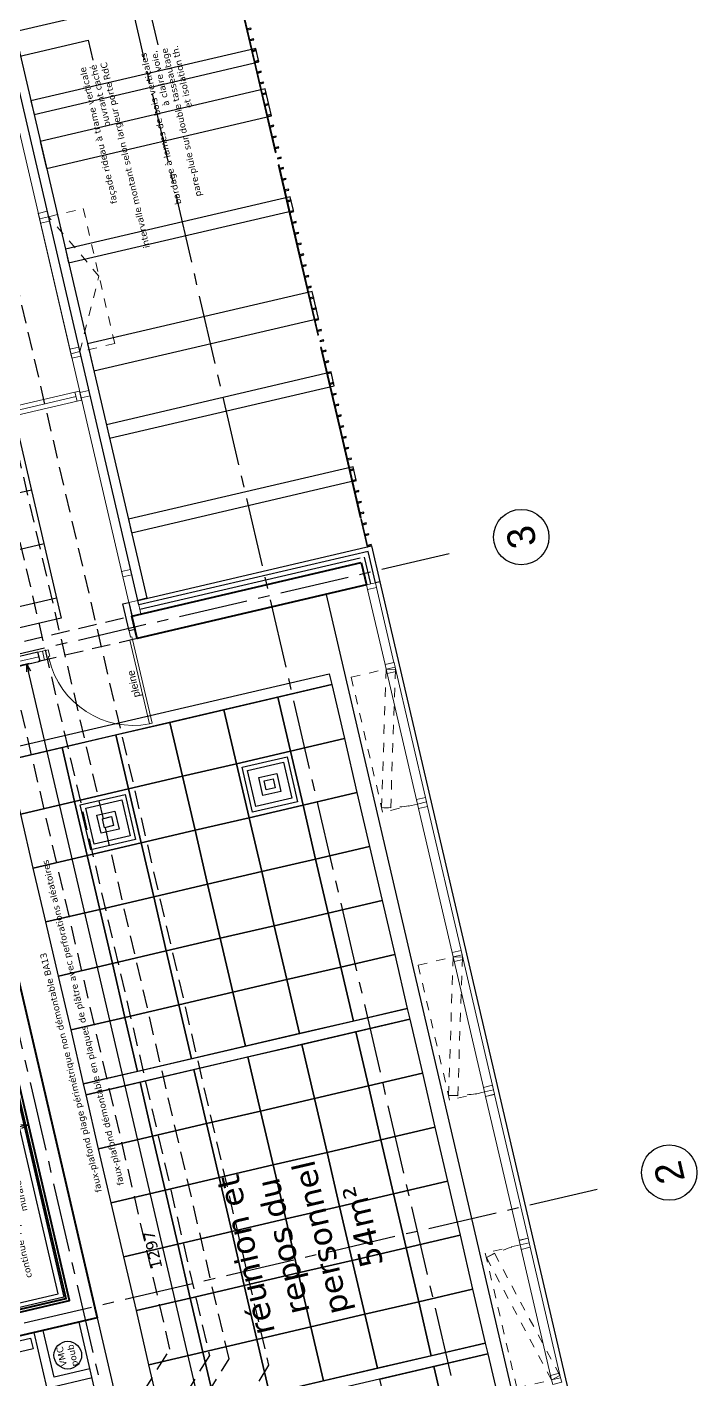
# Model space of a CAD drawing. Header units: metres. Extents: x 595893 to 596105, y 139631 to 139768.
# Drawn here: x 596093.96 to 596101.21, y 139675.59 to 139690.22 of the extents above; entities that cross this region are included whole.
import ezdxf
from ezdxf.enums import TextEntityAlignment as Align

# ---------------------------------------------------------------- set-up
doc = ezdxf.new("R2010")
doc.units = ezdxf.units.M
doc.header["$MEASUREMENT"] = 0
doc.header["$PDMODE"] = 3
doc.header["$PDSIZE"] = 0.1
for name, pattern in [('01', [0.15, 0.1, -0.05]), ('02', [0.28, 0.2, -0.08]), ('ACAD_ISO12W100', [21, 12, -3, 0, -3, 0, -3]), ('AXES2', [1.125, 0.75, -0.125, 0.125, -0.125])]:
    doc.linetypes.add(name, pattern=pattern)
for name, color, linetype in [('00-AXE-0.00', 14, 'AXES2'), ('01-CLOISON-0.25', 3, 'Continuous'), ('01-DOUBLAGE-0.0x', 6, 'Continuous'), ('01-ISOL-0.08', 43, 'ISOLATION'), ('01-MEN-VU-0.13', 163, 'Continuous'), ('02-VU-CACHE-01-0.10', 133, '01'), ('06-COT-50&100-0.20', 2, 'Continuous'), ('06-TXT-DETAILS-DIVERS-02.20', 2, 'Continuous'), ('06-TXT-DIVERS-0.20', 70, 'Continuous'), ('06-TXT-ETIQUETTES SURFACES', 210, 'Continuous'), ('07-CHAUFFAGE-0.13', 210, 'Continuous'), ('07-CTA-0.13', 163, 'Continuous'), ('07-ECLAIRAGE-0.13', 31, 'Continuous'), ('07-PLAFONDS-0.13', 5, 'Continuous'), ('07-REVETEMENTS-INTER-0.10', 10, 'Continuous'), ('08-VU-0.08', 56, 'Continuous'), ('08-VU-0.13', 44, 'Continuous')]:
    doc.layers.add(name, color=color, linetype=linetype)
doc.layers.add('01-BETON-0.40', color=4, linetype='Continuous', lineweight=40)
doc.layers.add('01-MEN-CP-0.15', color=2, linetype='Continuous', lineweight=18)
doc.styles.add('COT', font='verdana.ttf')
doc.styles.add('locaux 100', font='verdana.ttf', dxfattribs={"height": 0.22})
doc.styles.add('locaux 20', font='verdana.ttf', dxfattribs={"height": 0.07})
doc.styles.get("Standard").update_dxf_attribs({"font": 'arial.ttf'})
doc.linetypes.add('ISOLATION', pattern='A,0.0001,-0.1,[134,ltypeshp.shx,S=0.1,R=0,X=-0.1,Y=0],-0.2,[134,ltypeshp.shx,S=0.1,R=180,X=0.1,Y=0],-0.1', length=0.4001)
doc.dimstyles.new('COT50', dxfattribs={"dimtxt": 0.12, "dimasz": 0.08, "dimexe": 0.05, "dimexo": 0, "dimgap": 0.05, "dimtad": 1, "dimdec": 0, "dimlfac": 100, "dimzin": 0, "dimdsep": 46, "dimtxsty": 'COT', "dimblk": 'OPEN30', "dimcen": 0.04, "dimdle": 0.05, "dimclrd": 256, "dimclre": 256, "dimclrt": 6, "dimadec": 0, "dimazin": 0, "dimtm": 1e-09, "dimtfac": 1, "dimtdec": 0, "dimtmove": 1, "dimatfit": 0, "dimldrblk": 'OPEN30', "dimfxl": 0.05, "dimfxlon": 1, "dimtolj": 1, "dimtzin": 0, "dimlwd": -1, "dimlwe": -1, "dimarcsym": 0})

# ---------------------------------------------------------------- blocks, each defined once
blk = doc.blocks.new('fen150')
at = {"linetype": '01'}
blk.add_lwpolyline([(-1.55, 0), (-1.55, 0.388), (-0.05, 0.388), (-0.05, 0)], dxfattribs=at)
blk.add_lwpolyline([(-1.525, 0.292), (-0.076, -0.097), (-0.05, 0), (-1.499, 0.388)], close=True, dxfattribs=at)
for points in [[(-1.6, -0.1), (-1.55, -0.1), (-1.55, 0), (-1.6, 0)], [(-1.55, -0.1), (-1.5, -0.1), (-1.5, 0), (-1.55, 0)], [(-0.05, -0.1), (0, -0.1), (0, 0), (-0.05, 0)], [(-1.55, -0.1), (-0.05, -0.1), (-0.05, 0), (-1.55, 0)], [(-0.1, -0.1), (-0.05, -0.1), (-0.05, 0), (-0.1, 0)]]:
    blk.add_lwpolyline(points, close=True)
blk.add_arc((-0.05, 0), 1.5, 165, 180, dxfattribs=at)
blk = doc.blocks.new('_Open30')
at = {"color": 0, "linetype": 'ByBlock', "lineweight": -2}
for p, q in [((-1, 0.27), (0, 0)), ((0, 0), (-1, -0.27)), ((0, 0), (-1, 0))]:
    blk.add_line(p, q, dxfattribs=at)
blk = doc.blocks.new('*D51')
at = {"layer": '06-COT-50&100-0.20', "transparency": 16777216}
for p, q in [((596093.909, 139683.315), (596094.006, 139683.338)), ((596096.883, 139670.774), (596093.975, 139683.249)), ((596096.853, 139670.685), (596096.95, 139670.708))]:
    blk.add_line(p, q, dxfattribs=at)
at = {"layer": 'Defpoints', "color": 0, "transparency": 16777216}
for p in [(596093.957, 139683.327), (596093.112, 139683.13), (596096.056, 139670.499)]:
    blk.add_point(p, dxfattribs=at)
at = {"layer": '06-COT-50&100-0.20', "transparency": 16777216, "xscale": 0.08, "yscale": 0.08, "zscale": 0.08}
for p, rotation in [((596093.957, 139683.327), 103.1212703830424), ((596096.901, 139670.696), 283.1212703830424)]:
    blk.add_blockref('_Open30', p, dxfattribs=dict(at, rotation=rotation))
at = {"layer": '06-COT-50&100-0.20', "color": 6, "transparency": 16777216, "insert": (596095.32, 139676.986), "char_height": 0.12, "attachment_point": 5, "rotation": 103.1213, "style": 'COT'}
blk.add_mtext('\\A1;1297', dxfattribs=at)
blk = doc.blocks.new('*D55')
at = {"layer": '06-COT-50&100-0.20', "transparency": 16777216}
for p, q in [((596099.237, 139674.973), (596095.309, 139674.057)), ((596099.303, 139675.04), (596099.326, 139674.942)), ((596095.22, 139674.088), (596095.243, 139673.99))]:
    blk.add_line(p, q, dxfattribs=at)
at = {"layer": 'Defpoints', "color": 0, "transparency": 16777216}
for p in [(596098.668, 139677.766), (596094.716, 139676.25), (596095.231, 139674.039)]:
    blk.add_point(p, dxfattribs=at)
at = {"layer": '06-COT-50&100-0.20', "transparency": 16777216, "xscale": 0.08, "yscale": 0.08, "zscale": 0.08}
for p, rotation in [((596099.315, 139674.991), 13.12127038304243), ((596095.231, 139674.039), 193.1212703830424)]:
    blk.add_blockref('_Open30', p, dxfattribs=dict(at, rotation=rotation))
at = {"layer": '06-COT-50&100-0.20', "color": 6, "transparency": 16777216, "insert": (596097.298, 139674.405), "char_height": 0.12, "attachment_point": 5, "rotation": 193.1213, "style": 'COT'}
blk.add_mtext('\\A1;419', dxfattribs=at)
blk = doc.blocks.new('*D56')
at = {"layer": '06-COT-50&100-0.20', "transparency": 16777216}
for p, q in [((596094.959, 139673.975), (596091.404, 139673.147)), ((596095.025, 139674.042), (596095.048, 139673.945)), ((596091.315, 139673.177), (596091.337, 139673.08))]:
    blk.add_line(p, q, dxfattribs=at)
at = {"layer": 'Defpoints', "color": 0, "transparency": 16777216}
for p in [(596094.521, 139676.204), (596090.811, 139675.339), (596091.326, 139673.129)]:
    blk.add_point(p, dxfattribs=at)
at = {"layer": '06-COT-50&100-0.20', "transparency": 16777216, "xscale": 0.08, "yscale": 0.08, "zscale": 0.08}
for p, rotation in [((596095.036, 139673.994), 13.12127038304243), ((596091.326, 139673.129), 193.1212703830424)]:
    blk.add_blockref('_Open30', p, dxfattribs=dict(at, rotation=rotation))
at = {"layer": '06-COT-50&100-0.20', "color": 6, "transparency": 16777216, "insert": (596093.207, 139673.451), "char_height": 0.12, "attachment_point": 5, "rotation": 193.1213, "style": 'COT'}
blk.add_mtext('\\A1;381', dxfattribs=at)
blk = doc.blocks.new('*D96')
at = {"layer": '06-COT-50&100-0.20', "transparency": 16777216}
for p, q in [((596093.894, 139678.321), (596092.297, 139677.949)), ((596093.961, 139678.388), (596093.983, 139678.291)), ((596092.208, 139677.98), (596092.23, 139677.882))]:
    blk.add_line(p, q, dxfattribs=at)
at = {"layer": 'Defpoints', "color": 0, "transparency": 16777216}
for p in [(596093.905, 139678.628), (596092.152, 139678.219), (596092.219, 139677.931)]:
    blk.add_point(p, dxfattribs=at)
at = {"layer": '06-COT-50&100-0.20', "transparency": 16777216, "xscale": 0.08, "yscale": 0.08, "zscale": 0.08}
for p, rotation in [((596093.972, 139678.34), 13.12127038304243), ((596092.219, 139677.931), 193.1212703830424)]:
    blk.add_blockref('_Open30', p, dxfattribs=dict(at, rotation=rotation))
at = {"layer": '06-COT-50&100-0.20', "color": 6, "transparency": 16777216, "insert": (596093.121, 139678.025), "char_height": 0.12, "attachment_point": 5, "rotation": 193.1213, "style": 'COT'}
blk.add_mtext('\\A1;180', dxfattribs=at)
blk = doc.blocks.new('diffuseur60x60')
at = {"layer": '07-CTA-0.13'}
for points in [[(0, 0), (0, -0.6), (-0.6, -0.6), (-0.6, 0)], [(-0.05, -0.05), (-0.05, -0.55), (-0.55, -0.55), (-0.55, -0.05)], [(-0.1, -0.1), (-0.1, -0.5), (-0.5, -0.5), (-0.5, -0.1)], [(-0.2, -0.2), (-0.2, -0.4), (-0.4, -0.4), (-0.4, -0.2)], [(-0.25, -0.25), (-0.25, -0.35), (-0.35, -0.35), (-0.35, -0.25)]]:
    blk.add_lwpolyline(points, close=True, dxfattribs=at)
blk = doc.blocks.new('A$C64FF35B1')
at = {"layer": '08-VU-0.08'}
for points in [[(14.648, 0), (14.648, 2.5), (14.498, 2.5), (14.498, 0)], [(15.548, 2.5), (15.548, 0), (15.698, 0), (15.698, 2.5)], [(16.298, 2.5), (16.298, 0), (16.598, 0), (16.598, 2.5)], [(17.498, 2.5), (17.498, 0), (17.648, 0), (17.648, 2.5)], [(18.548, 2.5), (18.548, 0), (18.848, 0), (18.848, 2.5)], [(19.148, 2.5), (19.148, 0), (19.298, 0), (19.298, 2.5)], [(20.069, 2.5), (20.069, 0), (20.369, 0), (20.369, 2.5)]]:
    blk.add_lwpolyline(points, close=True, dxfattribs=at)
at = {"layer": '08-VU-0.13'}
for points in [[(14.074, 0.05), (13.769, 0.05), (13.769, 0.04), (14.074, 0.04)], [(13.769, 0.04), (14.074, 0.04), (14.074, 0.05), (13.769, 0.05)], [(13.774, 0), (13.784, 0), (13.784, 0.04), (13.774, 0.04)], [(13.894, 0), (13.904, 0), (13.904, 0.04), (13.894, 0.04)], [(14.014, 0), (14.024, 0), (14.024, 0.04), (14.014, 0.04)], [(14.094, 0.04), (15.039, 0.04), (15.039, 0.05), (14.094, 0.05)], [(14.134, 0), (14.144, 0), (14.144, 0.04), (14.134, 0.04)], [(14.254, 0), (14.264, 0), (14.264, 0.04), (14.254, 0.04)], [(14.374, 0), (14.384, 0), (14.384, 0.04), (14.374, 0.04)], [(14.494, 0), (14.504, 0), (14.504, 0.04), (14.494, 0.04)], [(14.614, 0), (14.624, 0), (14.624, 0.04), (14.614, 0.04)], [(14.734, 0), (14.744, 0), (14.744, 0.04), (14.734, 0.04)], [(14.854, 0), (14.864, 0), (14.864, 0.04), (14.854, 0.04)], [(14.974, 0), (14.984, 0), (14.984, 0.04), (14.974, 0.04)], [(15.039, 0.04), (15.984, 0.04), (15.984, 0.05), (15.039, 0.05)], [(15.094, 0), (15.104, 0), (15.104, 0.04), (15.094, 0.04)], [(15.214, 0), (15.224, 0), (15.224, 0.04), (15.214, 0.04)], [(15.334, 0), (15.344, 0), (15.344, 0.04), (15.334, 0.04)], [(15.454, 0), (15.464, 0), (15.464, 0.04), (15.454, 0.04)], [(15.574, 0), (15.584, 0), (15.584, 0.04), (15.574, 0.04)], [(15.694, 0), (15.704, 0), (15.704, 0.04), (15.694, 0.04)], [(15.814, 0), (15.824, 0), (15.824, 0.04), (15.814, 0.04)], [(15.934, 0), (15.944, 0), (15.944, 0.04), (15.934, 0.04)], [(16.049, 0), (16.059, 0), (16.059, 0.04), (16.049, 0.04)], [(16.124, 0.04), (17.069, 0.04), (17.069, 0.05), (16.124, 0.05)], [(16.164, 0), (16.174, 0), (16.174, 0.04), (16.164, 0.04)], [(16.284, 0), (16.294, 0), (16.294, 0.04), (16.284, 0.04)], [(16.404, 0), (16.414, 0), (16.414, 0.04), (16.404, 0.04)], [(16.524, 0), (16.534, 0), (16.534, 0.04), (16.524, 0.04)], [(16.644, 0), (16.654, 0), (16.654, 0.04), (16.644, 0.04)], [(16.764, 0), (16.774, 0), (16.774, 0.04), (16.764, 0.04)], [(16.884, 0), (16.894, 0), (16.894, 0.04), (16.884, 0.04)], [(17.004, 0), (17.014, 0), (17.014, 0.04), (17.004, 0.04)], [(17.069, 0.04), (18.014, 0.04), (18.014, 0.05), (17.069, 0.05)], [(17.124, 0), (17.134, 0), (17.134, 0.04), (17.124, 0.04)], [(17.244, 0), (17.254, 0), (17.254, 0.04), (17.244, 0.04)], [(17.364, 0), (17.374, 0), (17.374, 0.04), (17.364, 0.04)], [(17.484, 0), (17.494, 0), (17.494, 0.04), (17.484, 0.04)], [(17.604, 0), (17.614, 0), (17.614, 0.04), (17.604, 0.04)], [(17.724, 0), (17.734, 0), (17.734, 0.04), (17.724, 0.04)], [(17.844, 0), (17.854, 0), (17.854, 0.04), (17.844, 0.04)], [(17.964, 0), (17.974, 0), (17.974, 0.04), (17.964, 0.04)], [(18.079, 0), (18.089, 0), (18.089, 0.04), (18.079, 0.04)], [(18.154, 0.04), (19.099, 0.04), (19.099, 0.05), (18.154, 0.05)], [(18.194, 0), (18.204, 0), (18.204, 0.04), (18.194, 0.04)], [(18.314, 0), (18.324, 0), (18.324, 0.04), (18.314, 0.04)], [(18.434, 0), (18.444, 0), (18.444, 0.04), (18.434, 0.04)], [(18.554, 0), (18.564, 0), (18.564, 0.04), (18.554, 0.04)], [(18.674, 0), (18.684, 0), (18.684, 0.04), (18.674, 0.04)], [(18.794, 0), (18.804, 0), (18.804, 0.04), (18.794, 0.04)], [(18.914, 0), (18.924, 0), (18.924, 0.04), (18.914, 0.04)], [(19.034, 0), (19.044, 0), (19.044, 0.04), (19.034, 0.04)], [(19.099, 0.04), (20.044, 0.04), (20.044, 0.05), (19.099, 0.05)], [(19.154, 0), (19.164, 0), (19.164, 0.04), (19.154, 0.04)], [(19.274, 0), (19.284, 0), (19.284, 0.04), (19.274, 0.04)], [(19.394, 0), (19.404, 0), (19.404, 0.04), (19.394, 0.04)], [(19.514, 0), (19.524, 0), (19.524, 0.04), (19.514, 0.04)]]:
    blk.add_lwpolyline(points, close=True, dxfattribs=at)
blk = doc.blocks.new('P90')
at = {"linetype": 'Continuous'}
for points in [[(-0.05, 0.929), (-0.05, 0), (-0.08, 0), (-0.08, 0.929)], [(-0.965, -0.03), (-0.965, -0.1), (-1.03, -0.1), (-1.03, 0), (-0.98, 0), (-0.98, -0.03)], [(0, 0), (0, -0.1), (-0.065, -0.1), (-0.065, -0.03), (-0.05, -0.03), (-0.05, 0)]]:
    blk.add_lwpolyline(points, close=True, dxfattribs=at)
blk.add_arc((-0.043, -0.006), 0.937, 92.2388, 179.6062, dxfattribs=at)
at = {"linetype": 'Continuous', "text_generation_flag": 6}
blk.add_attdef('TEXTE', text='', height=0.08, rotation=90, dxfattribs=at).set_placement((-0.188, 0.469), align=Align.CENTER)

msp = doc.modelspace()

# ---------------------------------------------------------------- linework, layer by layer
at = {"layer": '00-AXE-0.00'}
for p, q in [((596099.828, 139670.147), (596085.783, 139730.398)), ((596096.207, 139669.302), (596082.162, 139729.554)), ((596098.531, 139684.521), (596083.844, 139681.098)), ((596100.134, 139677.641), (596087.306, 139674.651))]:
    msp.add_line(p, q, dxfattribs=at)
at = {"layer": '00-AXE-0.00', "linetype": 'Continuous'}
for centre in [(596099.31, 139684.703), (596100.913, 139677.823)]:
    msp.add_circle(centre, 0.3, dxfattribs=at)
at = {"layer": '01-BETON-0.40'}
for points in [[(596097.577, 139684.427), (596097.634, 139684.184), (596095.15, 139683.605), (596095.094, 139683.848)], [(596090.51, 139675.526), (596094.416, 139676.437), (596092.869, 139683.073), (596092.528, 139682.994), (596092.471, 139683.237), (596093.055, 139683.373), (596094.716, 139676.25), (596090.567, 139675.283)]]:
    msp.add_lwpolyline(points, close=True, dxfattribs=at)
at = {"layer": '01-CLOISON-0.25'}
for p, q in [((596094.749, 139675.226), (596094.521, 139676.204)), ((596094.716, 139676.25), (596094.944, 139675.272))]:
    msp.add_line(p, q, dxfattribs=at)
for points in [[(596094.662, 139675.601), (596094.175, 139675.487), (596094.034, 139676.091)], [(596094.639, 139675.698), (596094.25, 139675.607), (596094.132, 139676.114)]]:
    msp.add_lwpolyline(points, dxfattribs=at)
at = {"layer": '01-DOUBLAGE-0.0x'}
msp.add_lwpolyline([(596097.731, 139684.206), (596097.652, 139684.547), (596095.168, 139683.968), (596095.157, 139684.017), (596097.689, 139684.607), (596097.78, 139684.218), (596097.731, 139684.206)], close=True, dxfattribs=at)
at = {"layer": '01-ISOL-0.08', "ltscale": 0.1}
for p, q in [((596097.566, 139684.476), (596095.18, 139683.92)), ((596097.683, 139684.195), (596097.614, 139684.487))]:
    msp.add_line(p, q, dxfattribs=at)
at = {"layer": '01-MEN-CP-0.15'}
for p, q in [((596094.489, 139686.223), (596093.125, 139685.905)), ((596093.15, 139683.19), (596094.087, 139683.408))]:
    msp.add_line(p, q, dxfattribs=at)
for points in [[(596095.06, 139683.994), (596093.561, 139690.422), (596093.659, 139690.445), (596095.157, 139684.017)], [(596094.091, 139688.148), (596094.078, 139688.206), (596094.175, 139688.229), (596094.189, 139688.171)], [(596094.091, 139688.148), (596094.103, 139688.099), (596094.2, 139688.122), (596094.189, 139688.171)], [(596094.091, 139688.148), (596094.432, 139686.687), (596094.529, 139686.71), (596094.189, 139688.171)], [(596094.421, 139686.736), (596094.432, 139686.687), (596094.529, 139686.71), (596094.518, 139686.759)], [(596094.432, 139686.687), (596094.443, 139686.639), (596094.541, 139686.661), (596094.529, 139686.71)], [(596094.477, 139686.272), (596094.5, 139686.174), (596093.137, 139685.856), (596093.114, 139685.954)], [(596094.526, 139686.283), (596094.549, 139686.186), (596094.5, 139686.174), (596094.477, 139686.272)], [(596094.543, 139686.21), (596094.53, 139686.268), (596094.627, 139686.291), (596094.641, 139686.233)], [(596094.995, 139684.272), (596094.981, 139684.33), (596095.079, 139684.353), (596095.092, 139684.295)], [(596097.731, 139684.206), (596097.743, 139684.158), (596097.645, 139684.135), (596097.634, 139684.184)], [(596097.743, 139684.158), (596097.932, 139683.345), (596097.835, 139683.322), (596097.645, 139684.135)], [(596095.157, 139684.017), (596095.191, 139683.871), (596095.094, 139683.848), (596095.06, 139683.994)], [(596094.076, 139683.457), (596094.099, 139683.36), (596093.161, 139683.141), (596093.138, 139683.238)], [(596094.125, 139683.468), (596094.147, 139683.371), (596094.099, 139683.36), (596094.076, 139683.457)], [(596098.295, 139681.787), (596098.658, 139680.229), (596098.561, 139680.206), (596098.198, 139681.764)], [(596099.022, 139678.67), (596099.385, 139677.112), (596099.288, 139677.09), (596098.924, 139678.648)]]:
    msp.add_lwpolyline(points, close=True, dxfattribs=at)
at = {"layer": '01-MEN-CP-0.15', "linetype": '01'}
for points in [[(596094.189, 139688.171), (596094.567, 139688.259), (596094.907, 139686.798), (596094.529, 139686.71)], [(596094.529, 139686.71), (596094.737, 139687.528), (596094.189, 139688.171)]]:
    msp.add_lwpolyline(points, dxfattribs=at)
at = {"layer": '01-MEN-VU-0.13'}
msp.add_lwpolyline([(596089.056, 139681.543), (596089.111, 139681.31), (596093.016, 139682.22), (596094.356, 139676.474), (596090.567, 139675.591), (596090.556, 139675.639), (596094.296, 139676.511), (596092.979, 139682.16), (596089.074, 139681.249), (596089.008, 139681.532, -0.4)], format="xyb", close=True, dxfattribs=at)
at = {"layer": '02-VU-CACHE-01-0.10', "linetype": '02'}
for p, q in [((596093.055, 139683.373), (596095.094, 139683.848)), ((596095.15, 139683.605), (596093.112, 139683.13))]:
    msp.add_line(p, q, dxfattribs=at)
at = {"layer": '06-COT-50&100-0.20'}
for points in [[(596095.064, 139683.687), (596094.996, 139683.98), (596095.06, 139683.994), (596095.128, 139683.702)], [(596093.138, 139683.238), (596093.161, 139683.141), (596094.099, 139683.36), (596094.076, 139683.457)]]:
    msp.add_lwpolyline(points, close=True, dxfattribs=at)
at = {"layer": '06-TXT-DETAILS-DIVERS-02.20'}
for points in [[(596095.188, 139690.825), (596095.374, 139690.03)], [(596093.742, 139689.876), (596094.62, 139690.081), (596094.67, 139689.866)]]:
    msp.add_lwpolyline(points, dxfattribs=at)
at = {"layer": '07-CHAUFFAGE-0.13'}
msp.add_lwpolyline([(596094.024, 139675.914), (596093.245, 139675.732), (596093.218, 139675.849), (596093.997, 139676.031)], close=True, dxfattribs=at)
at = {"layer": '07-CTA-0.13', "linetype": '02'}
for points in [[(596084.977, 139725.487), (596096.574, 139675.737), (596095.681, 139674.302), (596090.485, 139673.091), (596090.395, 139673.481), (596095.429, 139674.654), (596096.146, 139675.808), (596092.669, 139690.727)], [(596081.376, 139717.322), (596087.781, 139689.847), (596093.608, 139685.818), (596095.933, 139675.843), (596095.303, 139674.83), (596090.349, 139673.675), (596090.258, 139674.065), (596095.051, 139675.182), (596095.506, 139675.913), (596093.253, 139685.577), (596087.426, 139689.606), (596081.024, 139717.07)]]:
    msp.add_lwpolyline(points, dxfattribs=at)
at = {"layer": '07-CTA-0.13'}
msp.add_circle((596094.399, 139675.847), 0.15, dxfattribs=at)
at = {"layer": '07-ECLAIRAGE-0.13'}
for points in [[(596093.725, 139682.406), (596097.231, 139683.223), (596097.259, 139683.106), (596093.753, 139682.289)], [(596094.57, 139678.783), (596098.076, 139679.6), (596098.103, 139679.483), (596094.597, 139678.666)], [(596095.414, 139675.16), (596098.92, 139675.977), (596098.948, 139675.86), (596095.442, 139675.043)]]:
    msp.add_lwpolyline(points, close=True, dxfattribs=at)
at = {"layer": '07-PLAFONDS-0.13'}
for p, q in [((596094.006, 139685.212), (596086.994, 139683.577)), ((596094.142, 139684.628), (596087.13, 139682.993)), ((596094.278, 139684.043), (596087.266, 139682.409))]:
    msp.add_line(p, q, dxfattribs=at)
for points in [[(596085.592, 139689.591), (596087.147, 139689.954), (596088.362, 139684.743), (596093.818, 139686.015), (596094.329, 139683.824), (596087.317, 139682.19)], [(596096.674, 139682.97), (596097.259, 139683.106), (596097.395, 139682.522), (596096.811, 139682.385)], [(596096.09, 139682.834), (596096.674, 139682.97), (596096.811, 139682.385), (596096.226, 139682.249)], [(596095.506, 139682.697), (596096.09, 139682.834), (596096.226, 139682.249), (596095.642, 139682.113)], [(596094.337, 139682.425), (596094.921, 139682.561), (596095.058, 139681.977), (596094.473, 139681.841)], [(596094.921, 139682.561), (596095.506, 139682.697), (596095.642, 139682.113), (596095.058, 139681.977)], [(596093.753, 139682.289), (596094.337, 139682.425), (596094.473, 139681.841), (596093.889, 139681.704)], [(596096.811, 139682.385), (596097.395, 139682.522), (596097.531, 139681.937), (596096.947, 139681.801)], [(596096.226, 139682.249), (596096.811, 139682.385), (596096.947, 139681.801), (596096.362, 139681.665)], [(596095.642, 139682.113), (596096.226, 139682.249), (596096.362, 139681.665), (596095.778, 139681.529)], [(596094.473, 139681.841), (596095.058, 139681.977), (596095.194, 139681.393), (596094.609, 139681.256)], [(596095.058, 139681.977), (596095.642, 139682.113), (596095.778, 139681.529), (596095.194, 139681.393)], [(596093.889, 139681.704), (596094.473, 139681.841), (596094.609, 139681.256), (596094.025, 139681.12)], [(596096.947, 139681.801), (596097.531, 139681.937), (596097.667, 139681.353), (596097.083, 139681.217)], [(596096.362, 139681.665), (596096.947, 139681.801), (596097.083, 139681.217), (596096.499, 139681.081)], [(596095.778, 139681.529), (596096.362, 139681.665), (596096.499, 139681.081), (596095.914, 139680.944)], [(596094.609, 139681.256), (596095.194, 139681.393), (596095.33, 139680.808), (596094.746, 139680.672)], [(596095.194, 139681.393), (596095.778, 139681.529), (596095.914, 139680.944), (596095.33, 139680.808)], [(596094.025, 139681.12), (596094.609, 139681.256), (596094.746, 139680.672), (596094.161, 139680.536)], [(596097.083, 139681.217), (596097.667, 139681.353), (596097.804, 139680.769), (596097.219, 139680.632)], [(596096.499, 139681.081), (596097.083, 139681.217), (596097.219, 139680.632), (596096.635, 139680.496)], [(596095.914, 139680.944), (596096.499, 139681.081), (596096.635, 139680.496), (596096.051, 139680.36)], [(596094.746, 139680.672), (596095.33, 139680.808), (596095.466, 139680.224), (596094.882, 139680.088)], [(596095.33, 139680.808), (596095.914, 139680.944), (596096.051, 139680.36), (596095.466, 139680.224)], [(596094.161, 139680.536), (596094.746, 139680.672), (596094.882, 139680.088), (596094.298, 139679.951)], [(596097.219, 139680.632), (596097.804, 139680.769), (596097.94, 139680.184), (596097.355, 139680.048)], [(596096.635, 139680.496), (596097.219, 139680.632), (596097.355, 139680.048), (596096.771, 139679.912)], [(596096.051, 139680.36), (596096.635, 139680.496), (596096.771, 139679.912), (596096.187, 139679.776)], [(596094.882, 139680.088), (596095.466, 139680.224), (596095.602, 139679.64), (596095.018, 139679.503)], [(596095.466, 139680.224), (596096.051, 139680.36), (596096.187, 139679.776), (596095.602, 139679.64)], [(596094.298, 139679.951), (596094.882, 139680.088), (596095.018, 139679.503), (596094.434, 139679.367)], [(596097.355, 139680.048), (596097.94, 139680.184), (596098.076, 139679.6), (596097.492, 139679.464)], [(596096.771, 139679.912), (596097.355, 139680.048), (596097.492, 139679.464), (596096.907, 139679.328)], [(596096.187, 139679.776), (596096.771, 139679.912), (596096.907, 139679.328), (596096.323, 139679.191)], [(596095.018, 139679.503), (596095.602, 139679.64), (596095.739, 139679.055), (596095.154, 139678.919)], [(596095.602, 139679.64), (596096.187, 139679.776), (596096.323, 139679.191), (596095.739, 139679.055)], [(596094.434, 139679.367), (596095.018, 139679.503), (596095.154, 139678.919), (596094.57, 139678.783)], [(596096.935, 139679.211), (596097.519, 139679.347), (596097.655, 139678.763), (596097.071, 139678.626)], [(596097.519, 139679.347), (596098.103, 139679.483), (596098.239, 139678.899), (596097.655, 139678.763)], [(596096.35, 139679.075), (596096.935, 139679.211), (596097.071, 139678.626), (596096.486, 139678.49)], [(596095.766, 139678.938), (596096.35, 139679.075), (596096.486, 139678.49), (596095.902, 139678.354)], [(596095.182, 139678.802), (596095.766, 139678.938), (596095.902, 139678.354), (596095.318, 139678.218)], [(596094.597, 139678.666), (596095.182, 139678.802), (596095.318, 139678.218), (596094.733, 139678.082)], [(596097.071, 139678.626), (596097.655, 139678.763), (596097.791, 139678.178), (596097.207, 139678.042)], [(596097.655, 139678.763), (596098.239, 139678.899), (596098.376, 139678.314), (596097.791, 139678.178)], [(596096.486, 139678.49), (596097.071, 139678.626), (596097.207, 139678.042), (596096.623, 139677.906)], [(596095.902, 139678.354), (596096.486, 139678.49), (596096.623, 139677.906), (596096.038, 139677.77)], [(596095.318, 139678.218), (596095.902, 139678.354), (596096.038, 139677.77), (596095.454, 139677.633)], [(596094.733, 139678.082), (596095.318, 139678.218), (596095.454, 139677.633), (596094.87, 139677.497)], [(596097.207, 139678.042), (596097.791, 139678.178), (596097.927, 139677.594), (596097.343, 139677.458)], [(596097.791, 139678.178), (596098.376, 139678.314), (596098.512, 139677.73), (596097.927, 139677.594)], [(596096.623, 139677.906), (596097.207, 139678.042), (596097.343, 139677.458), (596096.759, 139677.322)], [(596096.038, 139677.77), (596096.623, 139677.906), (596096.759, 139677.322), (596096.174, 139677.185)], [(596095.454, 139677.633), (596096.038, 139677.77), (596096.174, 139677.185), (596095.59, 139677.049)], [(596094.87, 139677.497), (596095.454, 139677.633), (596095.59, 139677.049), (596095.006, 139676.913)], [(596097.343, 139677.458), (596097.927, 139677.594), (596098.064, 139677.01), (596097.479, 139676.873)], [(596097.927, 139677.594), (596098.512, 139677.73), (596098.648, 139677.146), (596098.064, 139677.01)], [(596096.759, 139677.322), (596097.343, 139677.458), (596097.479, 139676.873), (596096.895, 139676.737)], [(596096.174, 139677.185), (596096.759, 139677.322), (596096.895, 139676.737), (596096.311, 139676.601)], [(596095.59, 139677.049), (596096.174, 139677.185), (596096.311, 139676.601), (596095.726, 139676.465)], [(596098.064, 139677.01), (596098.648, 139677.146), (596098.784, 139676.561), (596098.2, 139676.425)], [(596095.006, 139676.913), (596095.59, 139677.049), (596095.726, 139676.465), (596095.142, 139676.329)], [(596097.479, 139676.873), (596098.064, 139677.01), (596098.2, 139676.425), (596097.616, 139676.289)], [(596096.895, 139676.737), (596097.479, 139676.873), (596097.616, 139676.289), (596097.031, 139676.153)], [(596096.311, 139676.601), (596096.895, 139676.737), (596097.031, 139676.153), (596096.447, 139676.017)], [(596095.726, 139676.465), (596096.311, 139676.601), (596096.447, 139676.017), (596095.863, 139675.88)], [(596098.2, 139676.425), (596098.784, 139676.561), (596098.92, 139675.977), (596098.336, 139675.841)], [(596095.142, 139676.329), (596095.726, 139676.465), (596095.863, 139675.88), (596095.278, 139675.744)], [(596097.616, 139676.289), (596098.2, 139676.425), (596098.336, 139675.841), (596097.752, 139675.705)], [(596097.031, 139676.153), (596097.616, 139676.289), (596097.752, 139675.705), (596097.167, 139675.569)], [(596096.447, 139676.017), (596097.031, 139676.153), (596097.167, 139675.569), (596096.583, 139675.432)], [(596095.863, 139675.88), (596096.447, 139676.017), (596096.583, 139675.432), (596095.999, 139675.296)], [(596095.278, 139675.744), (596095.863, 139675.88), (596095.999, 139675.296), (596095.414, 139675.16)], [(596098.363, 139675.724), (596098.948, 139675.86), (596099.084, 139675.276), (596098.5, 139675.14)], [(596097.779, 139675.588), (596098.363, 139675.724), (596098.5, 139675.14), (596097.915, 139675.004)]]:
    msp.add_lwpolyline(points, close=True, dxfattribs=at)
at = {"layer": '07-REVETEMENTS-INTER-0.10', "color": 80, "linetype": 'ACAD_ISO12W100', "ltscale": 0.01, "true_color": 0x3fff00, "const_width": 0.02}
msp.add_lwpolyline([(596090.504, 139675.555), (596094.38, 139676.459), (596093.031, 139682.244), (596089.155, 139681.34)], dxfattribs=at)
at = {"layer": '08-VU-0.08'}
msp.add_lwpolyline([(596093.756, 139690.467), (596095.254, 139684.04), (596095.157, 139684.017), (596093.659, 139690.445)], close=True, dxfattribs=at)
at = {"layer": '08-VU-0.13'}
for p, q in [((596097.78, 139684.218), (596100.724, 139671.588)), ((596097.196, 139684.082), (596100.14, 139671.451))]:
    msp.add_line(p, q, dxfattribs=at)

# ---------------------------------------------------------------- block references
for name, p, rotation in [('A$C64FF35B1', (596100.815, 139671.198), 103.1212703830424), ('diffuseur60x60', (596096.947, 139681.801), 283.1212703822404), ('diffuseur60x60', (596095.194, 139681.393), 283.1212703822404)]:
    msp.add_blockref(name, p, dxfattribs=dict(rotation=rotation))
at = {"layer": '01-MEN-CP-0.15'}
ref = msp.add_blockref('P90', (596095.15, 139683.605), dxfattribs=dict(at, xscale=-1, rotation=193.1212703754672))
ref.add_attrib('TEXTE', 'pleine', dxfattribs={"layer": '0', "linetype": 'Continuous', "height": 0.08, "rotation": 283.1213, "text_generation_flag": 6}).set_placement((596095.151, 139683.123), align=Align.CENTER)
for p, rotation in [((596097.835, 139683.322), 103.1212703820829), ((596098.561, 139680.206), 103.121270381953)]:
    msp.add_blockref('fen150', p, dxfattribs=dict(at, rotation=rotation))
at = {"layer": '01-MEN-CP-0.15', "xscale": -1, "rotation": 103.1212703841881}
msp.add_blockref('fen150', (596099.651, 139675.531), dxfattribs=at)

# ---------------------------------------------------------------- texts
at = {"layer": '00-AXE-0.00'}
for s, p in [('3', (596099.31, 139684.703)), ('2', (596100.913, 139677.823))]:
    msp.add_text(s, height=0.3, rotation=103.1213, dxfattribs=at).set_placement(p, align=Align.MIDDLE_CENTER)
at = {"layer": '06-TXT-DETAILS-DIVERS-02.20', "char_height": 0.07, "attachment_point": 6, "rotation": 103.1213, "style": 'locaux 20'}
for s, insert, width in [('bardage à lames de bois verticales\\Pà claire voie,\\Ppare-pluie sur double tasseautage\\Pet isolation th.', (596095.385, 139689.981), 2.0766), ('façade rideau à trame verticale\\Pouvrant caché\\Pintervalle montant selon largeur porte RdC', (596094.681, 139689.817), 2.0766), ('main courante\\Pcontinue + protection murale', (596093.74, 139677.708), 1.11236)]:
    msp.add_mtext(s, dxfattribs=dict(at, insert=insert, width=width))
at = {"layer": '06-TXT-DIVERS-0.20', "insert": (596096.764, 139677.032), "char_height": 0.25, "width": 2.37148, "attachment_point": 5, "rotation": 103.1213, "style": 'locaux 100'}
msp.add_mtext('réunion et repos du personnel', dxfattribs=at)
at = {"layer": '06-TXT-ETIQUETTES SURFACES', "insert": (596097.595, 139677.244), "char_height": 0.25, "attachment_point": 5, "rotation": 103.1213, "style": 'locaux 100'}
msp.add_mtext('54m²', dxfattribs=at)
at = {"layer": '07-CTA-0.13', "insert": (596094.399, 139675.847), "char_height": 0.07, "width": 0.15887, "attachment_point": 5, "rotation": 103.1213, "style": 'locaux 20'}
msp.add_mtext('VMC\\Ppoub.', dxfattribs=at)
at = {"layer": '07-PLAFONDS-0.13', "char_height": 0.07, "width": 6.62142, "attachment_point": 4, "rotation": 103.1213, "style": 'locaux 20'}
for s, insert in [('faux-plafond démontable en plaques de plâtre avec perforations aléatoires ', (596094.983, 139677.689)), ('faux-plafond plage périmétrique non démontable BA13', (596094.744, 139677.613))]:
    msp.add_mtext(s, dxfattribs=dict(at, insert=insert))

# ---------------------------------------------------------------- dimensions: what is measured, and where the dimension line sits
at = {"layer": '06-COT-50&100-0.20'}
for base, p1, p2, angle, picture, middle in [((596093.957, 139683.327), (596096.056, 139670.499), (596093.112, 139683.13), 103.1213, '*D51', (596095.32, 139676.986)), ((596092.219, 139677.931), (596093.905, 139678.628), (596092.152, 139678.219), 193.1213, '*D96', (596093.121, 139678.025)), ((596095.231, 139674.039), (596098.668, 139677.766), (596094.716, 139676.25), 193.1213, '*D55', (596097.298, 139674.405)), ((596091.326, 139673.129), (596094.521, 139676.204), (596090.811, 139675.339), 193.1213, '*D56', (596093.207, 139673.451))]:
    dim = msp.add_linear_dim(base=base, p1=p1, p2=p2, angle=angle, dimstyle='COT50', dxfattribs=at)
    dim.commit()
    dim.dimension.update_dxf_attribs({"geometry": picture, "text_midpoint": middle})

doc.saveas('drawing.dxf')
